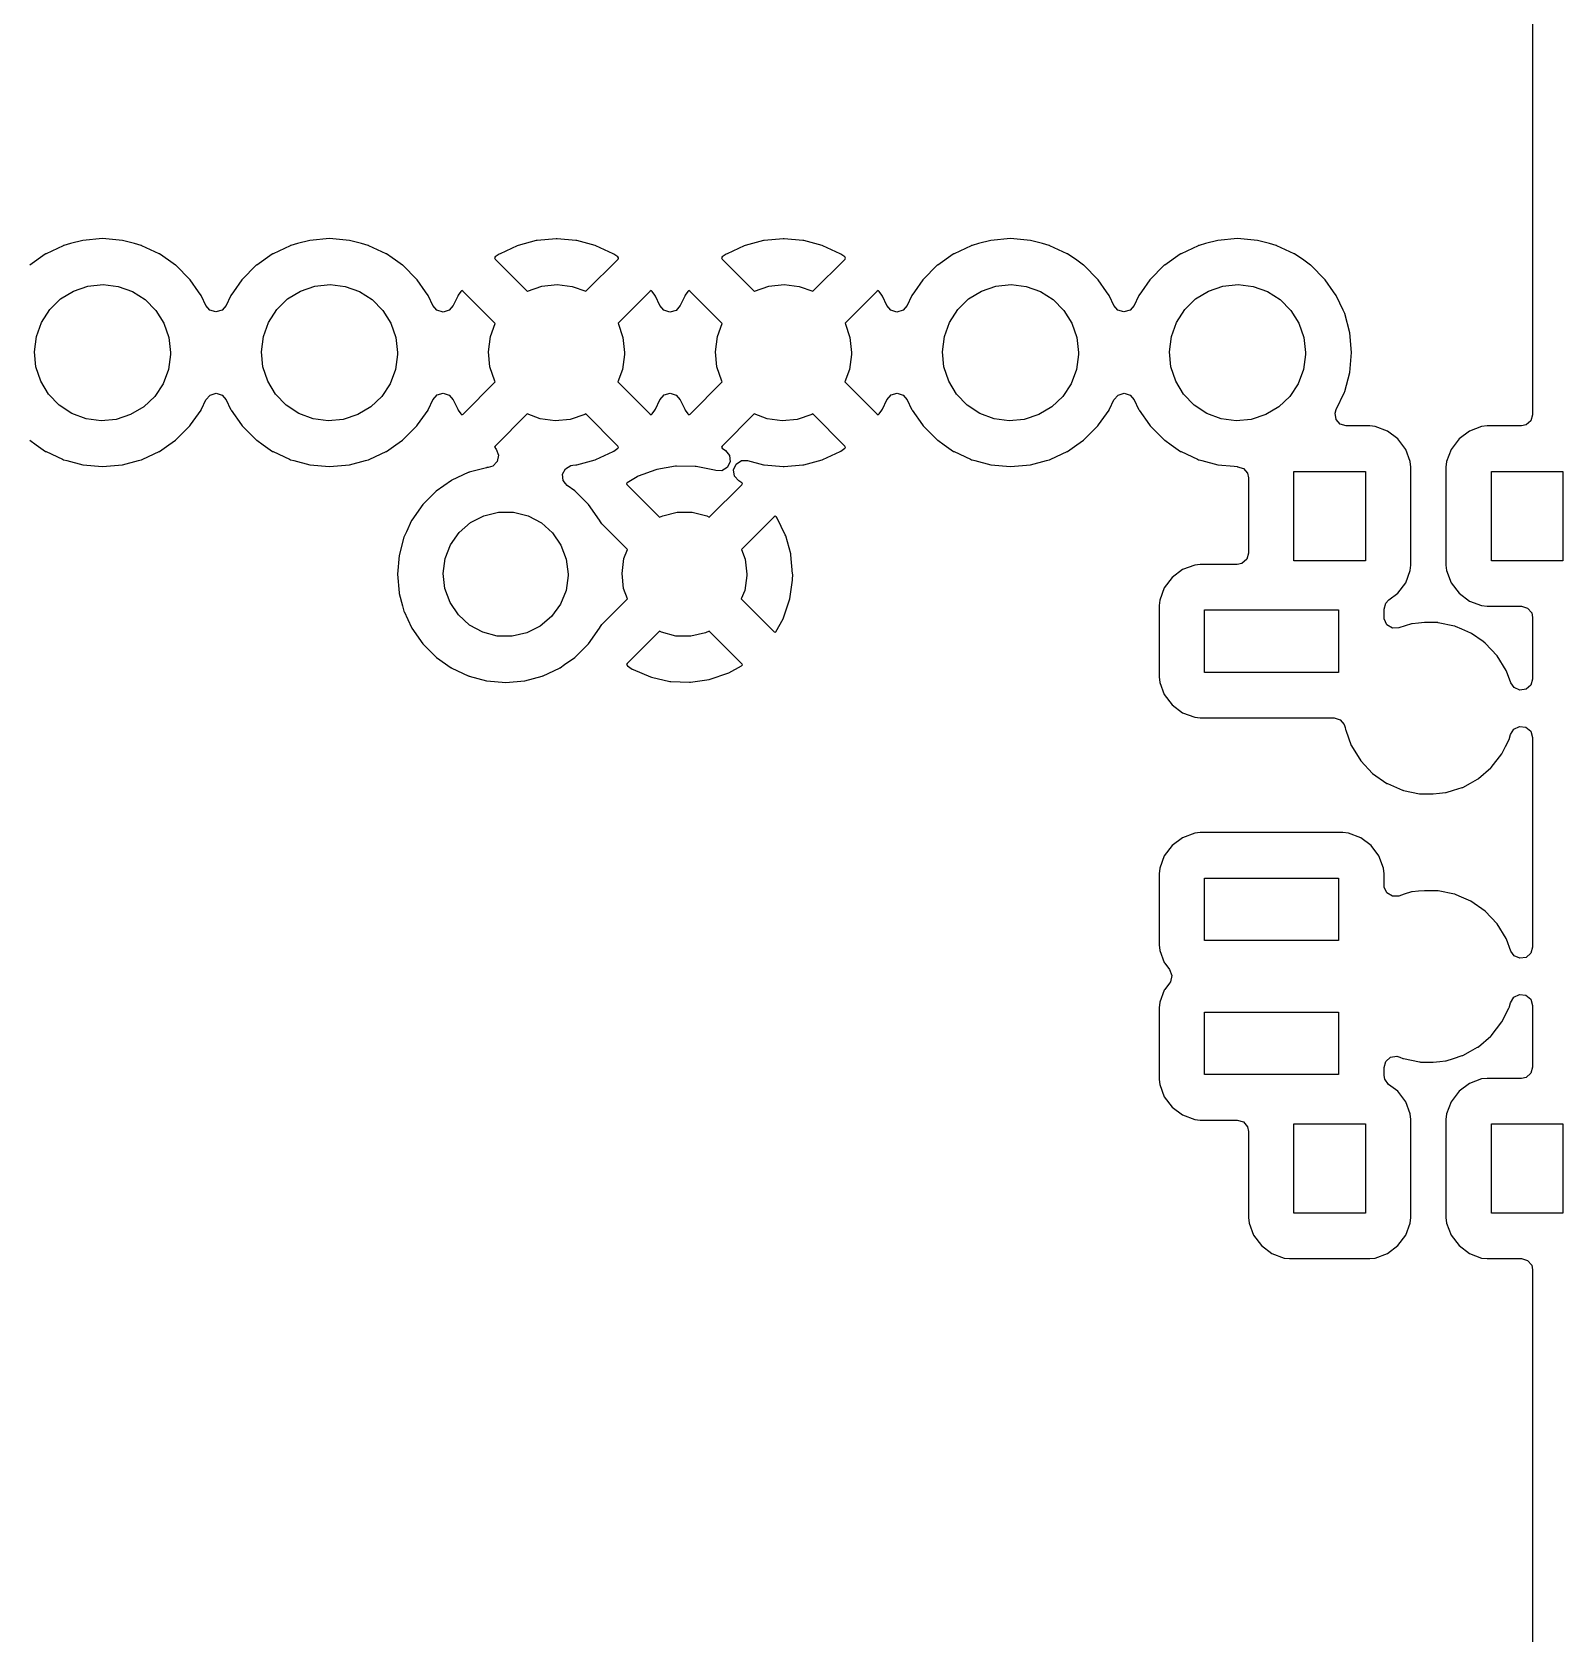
# Model space of a CAD drawing. Extents: x 84 to 209, y -139 to -58.
# Drawn here: x 182.98 to 200.1, y -98.11 to -80.18 of the extents above; entities that cross this region are included whole.
import ezdxf

# ---------------------------------------------------------------- set-up
doc = ezdxf.new("R2010")
doc.units = 0
doc.layers.add('BLACK', color=7, linetype='CONTINUOUS')

msp = doc.modelspace()

# ---------------------------------------------------------------- linework, layer by layer
at = {"layer": 'BLACK', "linetype": 'CONTINUOUS'}
for p, q in [((199.766, -65.7916), (199.766, -84.4655)), ((183.323, -82.5748), (183.132, -82.6641)), ((183.328, -82.5725), (183.323, -82.5748)), ((183.323, -82.5748), (183.323, -82.5748)), ((183.333, -82.5711), (183.328, -82.5725)), ((183.406, -82.5515), (183.333, -82.5711)), ((183.333, -82.5711), (183.333, -82.5711)), ((183.543, -82.515), (183.406, -82.5515)), ((183.764, -82.4956), (183.543, -82.515)), ((183.986, -82.515), (183.764, -82.4956)), ((184.122, -82.5515), (183.986, -82.515)), ((184.195, -82.5711), (184.122, -82.5515)), ((184.2, -82.5725), (184.195, -82.5711)), ((184.195, -82.5711), (184.195, -82.5711)), ((184.205, -82.5748), (184.2, -82.5725)), ((184.397, -82.6641), (184.205, -82.5748)), ((184.205, -82.5748), (184.205, -82.5748)), ((185.863, -82.5748), (185.672, -82.6641)), ((185.868, -82.5725), (185.863, -82.5748)), ((185.863, -82.5748), (185.863, -82.5748)), ((185.873, -82.5711), (185.868, -82.5725)), ((185.946, -82.5515), (185.873, -82.5711)), ((185.873, -82.5711), (185.873, -82.5711)), ((186.083, -82.515), (185.946, -82.5515)), ((186.304, -82.4956), (186.083, -82.515)), ((186.526, -82.515), (186.304, -82.4956)), ((186.662, -82.5515), (186.526, -82.515)), ((186.735, -82.5711), (186.662, -82.5515)), ((186.74, -82.5725), (186.735, -82.5711)), ((186.735, -82.5711), (186.735, -82.5711)), ((186.745, -82.5748), (186.74, -82.5725)), ((186.937, -82.6641), (186.745, -82.5748)), ((186.745, -82.5748), (186.745, -82.5748)), ((188.403, -82.5753), (188.212, -82.6646)), ((188.414, -82.5716), (188.403, -82.5753)), ((188.618, -82.5169), (188.414, -82.5716)), ((188.628, -82.515), (188.618, -82.5169)), ((188.839, -82.4966), (188.628, -82.515)), ((188.85, -82.4966), (188.839, -82.4966)), ((189.06, -82.515), (188.85, -82.4966)), ((189.071, -82.5169), (189.06, -82.515)), ((189.275, -82.5716), (189.071, -82.5169)), ((189.285, -82.5753), (189.275, -82.5716)), ((189.477, -82.6646), (189.285, -82.5753)), ((190.943, -82.5753), (190.752, -82.6646)), ((190.954, -82.5716), (190.943, -82.5753)), ((191.158, -82.5169), (190.954, -82.5716)), ((191.168, -82.515), (191.158, -82.5169)), ((191.379, -82.4966), (191.168, -82.515)), ((191.39, -82.4966), (191.379, -82.4966)), ((191.6, -82.515), (191.39, -82.4966)), ((191.611, -82.5169), (191.6, -82.515)), ((191.815, -82.5716), (191.611, -82.5169)), ((191.825, -82.5753), (191.815, -82.5716)), ((192.017, -82.6646), (191.825, -82.5753)), ((193.483, -82.5748), (193.292, -82.6641)), ((193.488, -82.5725), (193.483, -82.5748)), ((193.483, -82.5748), (193.483, -82.5748)), ((193.493, -82.5711), (193.488, -82.5725)), ((193.566, -82.5515), (193.493, -82.5711)), ((193.493, -82.5711), (193.493, -82.5711)), ((193.703, -82.515), (193.566, -82.5515)), ((193.924, -82.4956), (193.703, -82.515)), ((194.146, -82.515), (193.924, -82.4956)), ((194.282, -82.5515), (194.146, -82.515)), ((194.355, -82.5711), (194.282, -82.5515)), ((194.36, -82.5725), (194.355, -82.5711)), ((194.355, -82.5711), (194.355, -82.5711)), ((194.365, -82.5748), (194.36, -82.5725)), ((194.557, -82.6641), (194.365, -82.5748)), ((194.365, -82.5748), (194.365, -82.5748)), ((196.023, -82.5748), (195.832, -82.6641)), ((196.028, -82.5725), (196.023, -82.5748)), ((196.023, -82.5748), (196.023, -82.5748)), ((196.033, -82.5711), (196.028, -82.5725)), ((196.106, -82.5515), (196.033, -82.5711)), ((196.033, -82.5711), (196.033, -82.5711)), ((196.243, -82.515), (196.106, -82.5515)), ((196.464, -82.4956), (196.243, -82.515)), ((196.686, -82.515), (196.464, -82.4956)), ((196.822, -82.5515), (196.686, -82.515)), ((196.895, -82.5711), (196.822, -82.5515)), ((196.9, -82.5725), (196.895, -82.5711)), ((196.895, -82.5711), (196.895, -82.5711)), ((196.905, -82.5748), (196.9, -82.5725)), ((197.097, -82.6641), (196.905, -82.5748)), ((196.905, -82.5748), (196.905, -82.5748)), ((183.122, -82.6696), (182.949, -82.7908)), ((183.127, -82.6665), (183.122, -82.6696)), ((183.122, -82.6696), (183.122, -82.6696)), ((183.132, -82.6641), (183.127, -82.6665)), ((183.132, -82.6641), (183.132, -82.6641)), ((184.402, -82.6665), (184.397, -82.6641)), ((184.397, -82.6641), (184.397, -82.6641)), ((184.504, -82.7378), (184.402, -82.6665)), ((184.58, -82.7908), (184.504, -82.7378)), ((184.584, -82.794), (184.58, -82.7908)), ((184.58, -82.7908), (184.58, -82.7908)), ((184.741, -82.9512), (184.584, -82.794)), ((185.484, -82.794), (185.327, -82.9512)), ((185.489, -82.7908), (185.484, -82.794)), ((185.662, -82.6696), (185.489, -82.7908)), ((185.489, -82.7908), (185.489, -82.7908)), ((185.667, -82.6665), (185.662, -82.6696)), ((185.662, -82.6696), (185.662, -82.6696)), ((185.672, -82.6641), (185.667, -82.6665)), ((185.672, -82.6641), (185.672, -82.6641)), ((186.942, -82.6665), (186.937, -82.6641)), ((186.937, -82.6641), (186.937, -82.6641)), ((187.006, -82.7112), (186.942, -82.6665)), ((187.044, -82.7378), (187.006, -82.7112)), ((187.12, -82.7908), (187.044, -82.7378)), ((187.124, -82.794), (187.12, -82.7908)), ((187.12, -82.7908), (187.12, -82.7908)), ((187.281, -82.9512), (187.124, -82.794)), ((188.158, -82.7007), (188.15, -82.7112)), ((188.15, -82.7112), (188.157, -82.7247)), ((188.157, -82.7247), (188.516, -83.0837)), ((188.202, -82.6701), (188.158, -82.7007)), ((188.212, -82.6646), (188.202, -82.6701)), ((189.172, -83.0839), (189.532, -82.7239)), ((189.486, -82.67), (189.477, -82.6646)), ((189.529, -82.7002), (189.486, -82.67)), ((189.538, -82.7112), (189.529, -82.7002)), ((189.532, -82.7239), (189.538, -82.7122)), ((189.538, -82.7122), (189.538, -82.7112)), ((190.698, -82.7007), (190.69, -82.7112)), ((190.69, -82.7112), (190.697, -82.7247)), ((190.697, -82.7247), (191.056, -83.0837)), ((190.742, -82.6701), (190.698, -82.7007)), ((190.752, -82.6646), (190.742, -82.6701)), ((191.712, -83.0839), (192.072, -82.7239)), ((192.026, -82.67), (192.017, -82.6646)), ((192.069, -82.7002), (192.026, -82.67)), ((192.078, -82.7122), (192.069, -82.7002)), ((192.072, -82.7239), (192.078, -82.7122)), ((193.104, -82.794), (192.947, -82.9512)), ((193.109, -82.7908), (193.104, -82.794)), ((193.282, -82.6696), (193.109, -82.7908)), ((193.109, -82.7908), (193.109, -82.7908)), ((193.287, -82.6665), (193.282, -82.6696)), ((193.282, -82.6696), (193.282, -82.6696)), ((193.292, -82.6641), (193.287, -82.6665)), ((193.292, -82.6641), (193.292, -82.6641)), ((194.562, -82.6665), (194.557, -82.6641)), ((194.557, -82.6641), (194.557, -82.6641)), ((194.664, -82.7378), (194.562, -82.6665)), ((194.74, -82.7908), (194.664, -82.7378)), ((194.744, -82.794), (194.74, -82.7908)), ((194.74, -82.7908), (194.74, -82.7908)), ((194.901, -82.9512), (194.744, -82.794)), ((195.644, -82.794), (195.487, -82.9512)), ((195.649, -82.7908), (195.644, -82.794)), ((195.822, -82.6696), (195.649, -82.7908)), ((195.649, -82.7908), (195.649, -82.7908)), ((195.827, -82.6665), (195.822, -82.6696)), ((195.822, -82.6696), (195.822, -82.6696)), ((195.832, -82.6641), (195.827, -82.6665)), ((195.832, -82.6641), (195.832, -82.6641)), ((197.102, -82.6665), (197.097, -82.6641)), ((197.097, -82.6641), (197.097, -82.6641)), ((197.204, -82.7378), (197.102, -82.6665)), ((197.28, -82.7908), (197.204, -82.7378)), ((197.284, -82.794), (197.28, -82.7908)), ((197.28, -82.7908), (197.28, -82.7908)), ((197.441, -82.9512), (197.284, -82.794)), ((184.744, -82.9557), (184.741, -82.9512)), ((184.838, -83.0901), (184.744, -82.9557)), ((184.744, -82.9557), (184.744, -82.9557)), ((185.324, -82.9557), (185.23, -83.0901)), ((185.327, -82.9512), (185.324, -82.9557)), ((185.324, -82.9557), (185.324, -82.9557)), ((187.284, -82.9557), (187.281, -82.9512)), ((187.378, -83.0901), (187.284, -82.9557)), ((187.284, -82.9557), (187.284, -82.9557)), ((192.944, -82.9557), (192.85, -83.0901)), ((192.947, -82.9512), (192.944, -82.9557)), ((192.944, -82.9557), (192.944, -82.9557)), ((194.904, -82.9557), (194.901, -82.9512)), ((194.998, -83.0901), (194.904, -82.9557)), ((194.904, -82.9557), (194.904, -82.9557)), ((195.484, -82.9557), (195.39, -83.0901)), ((195.487, -82.9512), (195.484, -82.9557)), ((195.484, -82.9557), (195.484, -82.9557)), ((197.444, -82.9557), (197.441, -82.9512)), ((197.538, -83.0901), (197.444, -82.9557)), ((197.444, -82.9557), (197.444, -82.9557)), ((183.174, -83.2893), (183.295, -83.1705)), ((183.295, -83.1705), (183.44, -83.0815)), ((183.44, -83.0815), (183.601, -83.0267)), ((183.601, -83.0267), (183.77, -83.009)), ((183.77, -83.009), (183.938, -83.0291)), ((183.938, -83.0291), (184.098, -83.0861)), ((184.098, -83.0861), (184.242, -83.1771)), ((184.869, -83.1333), (184.838, -83.0901)), ((184.871, -83.1383), (184.869, -83.1333)), ((184.92, -83.2433), (184.871, -83.1383)), ((184.871, -83.1383), (184.871, -83.1383)), ((185.197, -83.1383), (185.148, -83.2433)), ((185.2, -83.1333), (185.197, -83.1383)), ((185.197, -83.1383), (185.197, -83.1383)), ((185.23, -83.0901), (185.2, -83.1333)), ((185.714, -83.2893), (185.835, -83.1705)), ((185.835, -83.1705), (185.98, -83.0815)), ((185.98, -83.0815), (186.141, -83.0267)), ((186.141, -83.0267), (186.31, -83.009)), ((186.31, -83.009), (186.478, -83.0291)), ((186.478, -83.0291), (186.638, -83.0861)), ((186.638, -83.0861), (186.782, -83.1771)), ((187.409, -83.1333), (187.378, -83.0901)), ((187.411, -83.1383), (187.409, -83.1333)), ((187.46, -83.2439), (187.411, -83.1383)), ((187.411, -83.1383), (187.411, -83.1383)), ((187.738, -83.1385), (187.689, -83.2439)), ((187.743, -83.129), (187.738, -83.1385)), ((187.773, -83.086), (187.743, -83.129)), ((187.785, -83.0767), (187.773, -83.086)), ((187.797, -83.0832), (187.785, -83.0767)), ((188.158, -83.4435), (187.797, -83.0832)), ((188.516, -83.0837), (188.52, -83.0815)), ((188.52, -83.0815), (188.681, -83.0267)), ((188.681, -83.0267), (188.85, -83.009)), ((188.85, -83.009), (189.018, -83.0291)), ((189.018, -83.0291), (189.172, -83.0839)), ((189.891, -83.0839), (189.532, -83.4426)), ((189.904, -83.0768), (189.891, -83.0839)), ((189.914, -83.0852), (189.904, -83.0768)), ((189.945, -83.129), (189.914, -83.0852)), ((189.951, -83.1385), (189.945, -83.129)), ((190, -83.2445), (189.951, -83.1385)), ((190.278, -83.1385), (190.228, -83.2445)), ((190.283, -83.129), (190.278, -83.1385)), ((190.313, -83.086), (190.283, -83.129)), ((190.325, -83.0767), (190.313, -83.086)), ((190.337, -83.0832), (190.325, -83.0767)), ((190.698, -83.4435), (190.337, -83.0832)), ((191.056, -83.0837), (191.06, -83.0815)), ((191.06, -83.0815), (191.221, -83.0267)), ((191.221, -83.0267), (191.39, -83.009)), ((191.39, -83.009), (191.558, -83.0291)), ((191.558, -83.0291), (191.712, -83.0839)), ((192.431, -83.0839), (192.072, -83.4426)), ((192.444, -83.0768), (192.431, -83.0839)), ((192.454, -83.0852), (192.444, -83.0768)), ((192.485, -83.129), (192.454, -83.0852)), ((192.491, -83.1385), (192.485, -83.129)), ((192.54, -83.2439), (192.491, -83.1385)), ((192.817, -83.1383), (192.768, -83.2439)), ((192.82, -83.1333), (192.817, -83.1383)), ((192.817, -83.1383), (192.817, -83.1383)), ((192.85, -83.0901), (192.82, -83.1333)), ((193.334, -83.2893), (193.455, -83.1705)), ((193.455, -83.1705), (193.6, -83.0815)), ((193.6, -83.0815), (193.761, -83.0267)), ((193.761, -83.0267), (193.93, -83.009)), ((193.93, -83.009), (194.098, -83.0291)), ((194.098, -83.0291), (194.258, -83.0861)), ((194.258, -83.0861), (194.402, -83.1771)), ((195.029, -83.1333), (194.998, -83.0901)), ((195.031, -83.1383), (195.029, -83.1333)), ((195.08, -83.2433), (195.031, -83.1383)), ((195.031, -83.1383), (195.031, -83.1383)), ((195.357, -83.1383), (195.308, -83.2433)), ((195.36, -83.1333), (195.357, -83.1383)), ((195.357, -83.1383), (195.357, -83.1383)), ((195.39, -83.0901), (195.36, -83.1333)), ((195.874, -83.2893), (195.995, -83.1705)), ((195.995, -83.1705), (196.14, -83.0815)), ((196.14, -83.0815), (196.301, -83.0267)), ((196.301, -83.0267), (196.47, -83.009)), ((196.47, -83.009), (196.638, -83.0291)), ((196.638, -83.0291), (196.798, -83.0861)), ((196.798, -83.0861), (196.942, -83.1771)), ((197.569, -83.1333), (197.538, -83.0901)), ((197.571, -83.1383), (197.569, -83.1333)), ((197.644, -83.2955), (197.571, -83.1383)), ((197.571, -83.1383), (197.571, -83.1383)), ((183.082, -83.4321), (183.174, -83.2893)), ((184.242, -83.1771), (184.361, -83.2976)), ((184.361, -83.2976), (184.451, -83.4417)), ((184.965, -83.2955), (184.92, -83.2433)), ((185.033, -83.3161), (184.965, -83.2955)), ((185.102, -83.2966), (185.033, -83.3161)), ((185.148, -83.2433), (185.102, -83.2966)), ((185.622, -83.4321), (185.714, -83.2893)), ((186.782, -83.1771), (186.901, -83.2976)), ((186.901, -83.2976), (186.991, -83.4417)), ((187.506, -83.2961), (187.46, -83.2439)), ((187.574, -83.3167), (187.506, -83.2961)), ((187.642, -83.2972), (187.574, -83.3167)), ((187.689, -83.2439), (187.642, -83.2972)), ((190.045, -83.2967), (190, -83.2445)), ((190.113, -83.3173), (190.045, -83.2967)), ((190.182, -83.2978), (190.113, -83.3173)), ((190.228, -83.2445), (190.182, -83.2978)), ((192.585, -83.2961), (192.54, -83.2439)), ((192.653, -83.3167), (192.585, -83.2961)), ((192.721, -83.2972), (192.653, -83.3167)), ((192.768, -83.2439), (192.721, -83.2972)), ((193.242, -83.4321), (193.334, -83.2893)), ((194.402, -83.1771), (194.521, -83.2976)), ((194.521, -83.2976), (194.611, -83.4417)), ((195.125, -83.2955), (195.08, -83.2433)), ((195.193, -83.3161), (195.125, -83.2955)), ((195.262, -83.2966), (195.193, -83.3161)), ((195.308, -83.2433), (195.262, -83.2966)), ((195.782, -83.4321), (195.874, -83.2893)), ((196.942, -83.1771), (197.061, -83.2976)), ((197.061, -83.2976), (197.151, -83.4417)), ((197.663, -83.3348), (197.644, -83.2955)), ((197.72, -83.5495), (197.663, -83.3348)), ((183.024, -83.5918), (183.082, -83.4321)), ((184.451, -83.4417), (184.507, -83.6021)), ((185.564, -83.5918), (185.622, -83.4321)), ((186.991, -83.4417), (187.047, -83.6021)), ((188.104, -83.5918), (188.158, -83.4435)), ((189.532, -83.4426), (189.587, -83.6021)), ((190.644, -83.5918), (190.698, -83.4435)), ((192.072, -83.4426), (192.127, -83.6021)), ((193.184, -83.5918), (193.242, -83.4321)), ((194.611, -83.4417), (194.667, -83.6021)), ((195.724, -83.5918), (195.782, -83.4321)), ((197.151, -83.4417), (197.207, -83.6021)), ((183.002, -83.7603), (183.024, -83.5918)), ((184.507, -83.6021), (184.526, -83.7709)), ((185.542, -83.7603), (185.564, -83.5918)), ((187.047, -83.6021), (187.066, -83.7709)), ((188.082, -83.7603), (188.104, -83.5918)), ((189.587, -83.6021), (189.606, -83.7709)), ((190.622, -83.7603), (190.644, -83.5918)), ((192.127, -83.6021), (192.146, -83.7709)), ((193.162, -83.7603), (193.184, -83.5918)), ((194.667, -83.6021), (194.686, -83.7709)), ((195.702, -83.7603), (195.724, -83.5918)), ((197.207, -83.6021), (197.226, -83.7709)), ((197.74, -83.7709), (197.72, -83.5495)), ((183.019, -83.9294), (183.002, -83.7603)), ((184.526, -83.7922), (184.502, -83.9604)), ((184.526, -83.7709), (184.526, -83.7922)), ((185.559, -83.9294), (185.542, -83.7603)), ((187.066, -83.7922), (187.042, -83.9604)), ((187.066, -83.7709), (187.066, -83.7922)), ((188.099, -83.9294), (188.082, -83.7603)), ((189.606, -83.7922), (189.582, -83.9604)), ((189.606, -83.7709), (189.606, -83.7922)), ((190.639, -83.9294), (190.622, -83.7603)), ((192.146, -83.7922), (192.122, -83.9604)), ((192.146, -83.7709), (192.146, -83.7922)), ((193.179, -83.9294), (193.162, -83.7603)), ((194.686, -83.7922), (194.662, -83.9604)), ((194.686, -83.7709), (194.686, -83.7922)), ((195.719, -83.9294), (195.702, -83.7603)), ((197.226, -83.7922), (197.202, -83.9604)), ((197.226, -83.7709), (197.226, -83.7922)), ((197.72, -83.9924), (197.74, -83.7709)), ((183.073, -84.0906), (183.019, -83.9294)), ((184.502, -83.9604), (184.442, -84.1193)), ((185.613, -84.0906), (185.559, -83.9294)), ((187.042, -83.9604), (186.982, -84.1193)), ((188.153, -84.0906), (188.099, -83.9294)), ((189.582, -83.9604), (189.53, -84.0977)), ((190.693, -84.0906), (190.639, -83.9294)), ((192.122, -83.9604), (192.07, -84.0977)), ((193.233, -84.0906), (193.179, -83.9294)), ((194.662, -83.9604), (194.602, -84.1193)), ((195.773, -84.0906), (195.719, -83.9294)), ((197.202, -83.9604), (197.142, -84.1193)), ((197.663, -84.2071), (197.72, -83.9924)), ((183.161, -84.2359), (183.073, -84.0906)), ((183.279, -84.3581), (183.161, -84.2359)), ((184.442, -84.1193), (184.348, -84.2608)), ((184.92, -84.2986), (184.967, -84.2453)), ((184.967, -84.2453), (185.035, -84.2258)), ((185.035, -84.2258), (185.103, -84.2464)), ((185.103, -84.2464), (185.148, -84.2986)), ((185.701, -84.2359), (185.613, -84.0906)), ((185.819, -84.3581), (185.701, -84.2359)), ((186.982, -84.1193), (186.888, -84.2608)), ((187.46, -84.298), (187.507, -84.2447)), ((187.507, -84.2447), (187.576, -84.2252)), ((187.576, -84.2252), (187.643, -84.2458)), ((187.643, -84.2458), (187.689, -84.298)), ((187.798, -84.458), (188.157, -84.0986)), ((188.157, -84.0986), (188.153, -84.0906)), ((189.53, -84.0977), (189.891, -84.4587)), ((190, -84.2974), (190.047, -84.2441)), ((190.047, -84.2441), (190.115, -84.2246)), ((190.115, -84.2246), (190.183, -84.2452)), ((190.183, -84.2452), (190.228, -84.2974)), ((190.338, -84.458), (190.697, -84.0986)), ((190.697, -84.0986), (190.693, -84.0906)), ((192.07, -84.0977), (192.431, -84.4587)), ((192.54, -84.298), (192.587, -84.2447)), ((192.587, -84.2447), (192.655, -84.2252)), ((192.655, -84.2252), (192.723, -84.2458)), ((192.723, -84.2458), (192.768, -84.298)), ((193.321, -84.2359), (193.233, -84.0906)), ((193.439, -84.3581), (193.321, -84.2359)), ((194.602, -84.1193), (194.508, -84.2608)), ((195.08, -84.2986), (195.127, -84.2453)), ((195.127, -84.2453), (195.195, -84.2258)), ((195.195, -84.2258), (195.263, -84.2464)), ((195.263, -84.2464), (195.308, -84.2986)), ((195.861, -84.2359), (195.773, -84.0906)), ((195.979, -84.3581), (195.861, -84.2359)), ((197.142, -84.1193), (197.048, -84.2608)), ((197.569, -84.4086), (197.66, -84.2121)), ((197.66, -84.2121), (197.663, -84.2071)), ((197.66, -84.2121), (197.66, -84.2121)), ((183.421, -84.4511), (183.279, -84.3581)), ((184.225, -84.3779), (184.079, -84.4649)), ((184.348, -84.2608), (184.225, -84.3779)), ((184.749, -84.5801), (184.866, -84.4131)), ((184.866, -84.4131), (184.869, -84.4086)), ((184.866, -84.4131), (184.866, -84.4131)), ((184.869, -84.4086), (184.871, -84.4036)), ((184.871, -84.4036), (184.92, -84.2986)), ((184.871, -84.4036), (184.871, -84.4036)), ((185.148, -84.2986), (185.197, -84.4036)), ((185.197, -84.4036), (185.197, -84.4036)), ((185.197, -84.4036), (185.2, -84.4086)), ((185.2, -84.4086), (185.203, -84.4131)), ((185.203, -84.4131), (185.203, -84.4131)), ((185.203, -84.4131), (185.32, -84.5801)), ((185.961, -84.4511), (185.819, -84.3581)), ((186.765, -84.3779), (186.619, -84.4649)), ((186.888, -84.2608), (186.765, -84.3779)), ((187.289, -84.5801), (187.406, -84.4131)), ((187.406, -84.4131), (187.409, -84.4086)), ((187.406, -84.4131), (187.406, -84.4131)), ((187.409, -84.4086), (187.411, -84.4036)), ((187.411, -84.4036), (187.46, -84.298)), ((187.411, -84.4036), (187.411, -84.4036)), ((187.689, -84.298), (187.738, -84.4034)), ((187.738, -84.4034), (187.743, -84.4129)), ((187.743, -84.4129), (187.774, -84.4567)), ((189.915, -84.4559), (189.945, -84.4129)), ((189.945, -84.4129), (189.951, -84.4034)), ((189.951, -84.4034), (190, -84.2974)), ((190.228, -84.2974), (190.278, -84.4034)), ((190.278, -84.4034), (190.283, -84.4129)), ((190.283, -84.4129), (190.314, -84.4567)), ((192.455, -84.4559), (192.485, -84.4129)), ((192.485, -84.4129), (192.491, -84.4034)), ((192.491, -84.4034), (192.54, -84.298)), ((192.768, -84.298), (192.817, -84.4036)), ((192.817, -84.4036), (192.817, -84.4036)), ((192.817, -84.4036), (192.82, -84.4086)), ((192.82, -84.4086), (192.823, -84.4131)), ((192.823, -84.4131), (192.823, -84.4131)), ((192.823, -84.4131), (192.94, -84.5801)), ((193.581, -84.4511), (193.439, -84.3581)), ((194.385, -84.3779), (194.239, -84.4649)), ((194.508, -84.2608), (194.385, -84.3779)), ((194.909, -84.5801), (195.026, -84.4131)), ((195.026, -84.4131), (195.029, -84.4086)), ((195.026, -84.4131), (195.026, -84.4131)), ((195.029, -84.4086), (195.031, -84.4036)), ((195.031, -84.4036), (195.08, -84.2986)), ((195.031, -84.4036), (195.031, -84.4036)), ((195.308, -84.2986), (195.357, -84.4036)), ((195.357, -84.4036), (195.357, -84.4036)), ((195.357, -84.4036), (195.36, -84.4086)), ((195.36, -84.4086), (195.363, -84.4131)), ((195.363, -84.4131), (195.363, -84.4131)), ((195.363, -84.4131), (195.48, -84.5801)), ((196.121, -84.4511), (195.979, -84.3581)), ((196.925, -84.3779), (196.779, -84.4649)), ((197.048, -84.2608), (196.925, -84.3779)), ((197.556, -84.4476), (197.569, -84.409)), ((197.569, -84.409), (197.569, -84.4086)), ((183.58, -84.5103), (183.421, -84.4511)), ((183.748, -84.5328), (183.58, -84.5103)), ((183.917, -84.5174), (183.748, -84.5328)), ((184.079, -84.4649), (183.917, -84.5174)), ((184.584, -84.7479), (184.741, -84.5907)), ((184.741, -84.5907), (184.749, -84.5801)), ((185.32, -84.5801), (185.327, -84.5907)), ((185.327, -84.5907), (185.484, -84.7479)), ((186.12, -84.5103), (185.961, -84.4511)), ((186.288, -84.5328), (186.12, -84.5103)), ((186.457, -84.5174), (186.288, -84.5328)), ((186.619, -84.4649), (186.457, -84.5174)), ((187.124, -84.7479), (187.281, -84.5907)), ((187.281, -84.5907), (187.289, -84.5801)), ((187.774, -84.4567), (187.785, -84.4651)), ((187.785, -84.4651), (187.798, -84.458)), ((188.517, -84.4572), (188.156, -84.818)), ((188.66, -84.5103), (188.517, -84.4572)), ((188.828, -84.5328), (188.66, -84.5103)), ((188.997, -84.5174), (188.828, -84.5328)), ((189.159, -84.4649), (188.997, -84.5174)), ((189.172, -84.4574), (189.159, -84.4649)), ((189.531, -84.8172), (189.172, -84.4574)), ((189.891, -84.4587), (189.903, -84.4652)), ((189.903, -84.4652), (189.915, -84.4559)), ((190.314, -84.4567), (190.325, -84.4651)), ((190.325, -84.4651), (190.338, -84.458)), ((191.057, -84.4572), (190.696, -84.818)), ((191.2, -84.5103), (191.057, -84.4572)), ((191.368, -84.5328), (191.2, -84.5103)), ((191.537, -84.5174), (191.368, -84.5328)), ((191.699, -84.4649), (191.537, -84.5174)), ((191.712, -84.4574), (191.699, -84.4649)), ((192.071, -84.8172), (191.712, -84.4574)), ((192.431, -84.4587), (192.443, -84.4652)), ((192.443, -84.4652), (192.455, -84.4559)), ((192.94, -84.5801), (192.947, -84.5907)), ((192.947, -84.5907), (193.104, -84.7479)), ((193.74, -84.5103), (193.581, -84.4511)), ((193.908, -84.5328), (193.74, -84.5103)), ((194.077, -84.5174), (193.908, -84.5328)), ((194.239, -84.4649), (194.077, -84.5174)), ((194.744, -84.7479), (194.901, -84.5907)), ((194.901, -84.5907), (194.909, -84.5801)), ((195.48, -84.5801), (195.487, -84.5907)), ((195.487, -84.5907), (195.644, -84.7479)), ((196.28, -84.5103), (196.121, -84.4511)), ((196.448, -84.5328), (196.28, -84.5103)), ((196.617, -84.5174), (196.448, -84.5328)), ((196.779, -84.4649), (196.617, -84.5174)), ((197.566, -84.5178), (197.556, -84.4476)), ((197.613, -84.5715), (197.566, -84.5178)), ((197.681, -84.5915), (197.613, -84.5715)), ((197.943, -84.5915), (197.681, -84.5915)), ((198.005, -84.5983), (197.943, -84.5915)), ((198.142, -84.6494), (198.005, -84.5983)), ((199.195, -84.5983), (199.058, -84.6494)), ((199.257, -84.5915), (199.195, -84.5983)), ((199.64, -84.5915), (199.257, -84.5915)), ((199.693, -84.5801), (199.64, -84.5915)), ((199.746, -84.5336), (199.693, -84.5801)), ((199.766, -84.4655), (199.746, -84.5336)), ((182.949, -84.7511), (183.021, -84.8015)), ((184.507, -84.8015), (184.58, -84.7511)), ((184.58, -84.7511), (184.584, -84.7479)), ((184.58, -84.7511), (184.58, -84.7511)), ((185.484, -84.7479), (185.489, -84.7511)), ((185.489, -84.7511), (185.489, -84.7511)), ((185.489, -84.7511), (185.561, -84.8015)), ((187.047, -84.8015), (187.12, -84.7511)), ((187.12, -84.7511), (187.124, -84.7479)), ((187.12, -84.7511), (187.12, -84.7511)), ((193.104, -84.7479), (193.109, -84.7511)), ((193.109, -84.7511), (193.109, -84.7511)), ((193.109, -84.7511), (193.181, -84.8015)), ((194.667, -84.8015), (194.74, -84.7511)), ((194.74, -84.7511), (194.744, -84.7479)), ((194.74, -84.7511), (194.74, -84.7511)), ((195.644, -84.7479), (195.649, -84.7511)), ((195.649, -84.7511), (195.649, -84.7511)), ((195.649, -84.7511), (195.721, -84.8015)), ((198.258, -84.7367), (198.142, -84.6494)), ((198.346, -84.8533), (198.258, -84.7367)), ((198.942, -84.7367), (198.854, -84.8533)), ((199.058, -84.6494), (198.942, -84.7367)), ((183.021, -84.8015), (183.127, -84.8754)), ((183.127, -84.8754), (183.132, -84.8778)), ((183.132, -84.8778), (183.132, -84.8778)), ((183.132, -84.8778), (183.315, -84.9631)), ((183.315, -84.9631), (183.328, -84.9694)), ((184.2, -84.9694), (184.214, -84.9631)), ((184.214, -84.9631), (184.397, -84.8778)), ((184.397, -84.8778), (184.402, -84.8754)), ((184.397, -84.8778), (184.397, -84.8778)), ((184.402, -84.8754), (184.507, -84.8015)), ((185.561, -84.8015), (185.667, -84.8754)), ((185.667, -84.8754), (185.672, -84.8778)), ((185.672, -84.8778), (185.672, -84.8778)), ((185.672, -84.8778), (185.855, -84.9631)), ((185.855, -84.9631), (185.868, -84.9694)), ((186.74, -84.9694), (186.754, -84.9631)), ((186.754, -84.9631), (186.937, -84.8778)), ((186.937, -84.8778), (186.942, -84.8754)), ((186.937, -84.8778), (186.937, -84.8778)), ((186.942, -84.8754), (187.047, -84.8015)), ((188.156, -84.818), (188.15, -84.8297)), ((188.15, -84.8297), (188.168, -84.8529)), ((188.168, -84.8529), (188.194, -84.919)), ((188.194, -84.919), (188.18, -84.9886)), ((189.285, -84.9666), (189.477, -84.8773)), ((189.477, -84.8773), (189.486, -84.8718)), ((189.486, -84.8718), (189.53, -84.8412)), ((189.53, -84.8412), (189.538, -84.8307)), ((189.538, -84.8307), (189.531, -84.8172)), ((190.696, -84.818), (190.69, -84.8297)), ((190.69, -84.8297), (190.699, -84.8417)), ((190.699, -84.8417), (190.736, -84.8673)), ((190.736, -84.8673), (190.78, -84.9228)), ((190.78, -84.9228), (190.787, -84.9934)), ((191.825, -84.9666), (192.017, -84.8773)), ((192.017, -84.8773), (192.026, -84.8718)), ((192.026, -84.8718), (192.07, -84.8412)), ((192.07, -84.8412), (192.078, -84.8307)), ((192.078, -84.8307), (192.071, -84.8172)), ((193.181, -84.8015), (193.287, -84.8754)), ((193.287, -84.8754), (193.292, -84.8778)), ((193.292, -84.8778), (193.292, -84.8778)), ((193.292, -84.8778), (193.475, -84.9631)), ((193.475, -84.9631), (193.488, -84.9694)), ((194.36, -84.9694), (194.374, -84.9631)), ((194.374, -84.9631), (194.557, -84.8778)), ((194.557, -84.8778), (194.562, -84.8754)), ((194.557, -84.8778), (194.557, -84.8778)), ((194.562, -84.8754), (194.667, -84.8015)), ((195.721, -84.8015), (195.827, -84.8754)), ((195.827, -84.8754), (195.832, -84.8778)), ((195.832, -84.8778), (195.832, -84.8778)), ((195.832, -84.8778), (196.015, -84.9631)), ((196.015, -84.9631), (196.028, -84.9694)), ((198.397, -84.9897), (198.346, -84.8533)), ((198.854, -84.8533), (198.803, -84.9897)), ((183.328, -84.9694), (183.333, -84.9708)), ((183.333, -84.9708), (183.333, -84.9708)), ((183.333, -84.9708), (183.364, -84.979)), ((183.364, -84.979), (183.543, -85.0269)), ((183.543, -85.0269), (183.764, -85.0463)), ((183.764, -85.0463), (183.986, -85.0269)), ((183.986, -85.0269), (184.165, -84.979)), ((184.165, -84.979), (184.195, -84.9708)), ((184.195, -84.9708), (184.2, -84.9694)), ((184.195, -84.9708), (184.195, -84.9708)), ((185.868, -84.9694), (185.873, -84.9708)), ((185.873, -84.9708), (185.873, -84.9708)), ((185.873, -84.9708), (185.904, -84.979)), ((185.904, -84.979), (186.083, -85.0269)), ((186.083, -85.0269), (186.304, -85.0463)), ((186.304, -85.0463), (186.526, -85.0269)), ((186.526, -85.0269), (186.705, -84.979)), ((186.705, -84.979), (186.735, -84.9708)), ((186.735, -84.9708), (186.74, -84.9694)), ((186.735, -84.9708), (186.735, -84.9708)), ((187.856, -85.1138), (187.674, -85.1984)), ((187.861, -85.1115), (187.856, -85.1138)), ((187.856, -85.1138), (187.856, -85.1138)), ((187.866, -85.11), (187.861, -85.1115)), ((188.059, -85.0582), (187.866, -85.11)), ((187.866, -85.11), (187.866, -85.11)), ((188.065, -85.0568), (188.059, -85.0582)), ((188.059, -85.0582), (188.059, -85.0582)), ((188.07, -85.0563), (188.065, -85.0568)), ((188.079, -85.0555), (188.07, -85.0563)), ((188.07, -85.0563), (188.07, -85.0563)), ((188.13, -85.0396), (188.079, -85.0555)), ((188.18, -84.9886), (188.13, -85.0396)), ((188.912, -85.1326), (188.944, -85.0693)), ((188.919, -85.2033), (188.912, -85.1326)), ((188.944, -85.0693), (189.005, -85.0333)), ((189.005, -85.0333), (189.025, -85.03)), ((189.025, -85.03), (189.06, -85.0269)), ((189.06, -85.0269), (189.071, -85.025)), ((189.071, -85.025), (189.275, -84.9703)), ((189.275, -84.9703), (189.285, -84.9666)), ((189.956, -85.0816), (189.759, -85.1544)), ((189.967, -85.0786), (189.956, -85.0816)), ((190.174, -85.043), (189.967, -85.0786)), ((190.186, -85.0421), (190.174, -85.043)), ((190.396, -85.0449), (190.186, -85.0421)), ((190.407, -85.0461), (190.396, -85.0449)), ((190.613, -85.0871), (190.407, -85.0461)), ((190.628, -85.0913), (190.613, -85.0871)), ((190.694, -85.0927), (190.628, -85.0913)), ((190.755, -85.0568), (190.694, -85.0927)), ((190.787, -84.9934), (190.755, -85.0568)), ((190.824, -85.0827), (190.853, -85.0178)), ((190.835, -85.1528), (190.824, -85.0827)), ((190.853, -85.0178), (190.912, -84.979)), ((190.912, -84.979), (190.982, -84.9778)), ((190.982, -84.9778), (191.158, -85.025)), ((191.158, -85.025), (191.168, -85.0269)), ((191.168, -85.0269), (191.379, -85.0453)), ((191.379, -85.0453), (191.39, -85.0453)), ((191.39, -85.0453), (191.6, -85.0269)), ((191.6, -85.0269), (191.611, -85.025)), ((191.611, -85.025), (191.815, -84.9703)), ((191.815, -84.9703), (191.825, -84.9666)), ((193.488, -84.9694), (193.493, -84.9708)), ((193.493, -84.9708), (193.493, -84.9708)), ((193.493, -84.9708), (193.524, -84.979)), ((193.524, -84.979), (193.703, -85.0269)), ((193.703, -85.0269), (193.924, -85.0463)), ((193.924, -85.0463), (194.146, -85.0269)), ((194.146, -85.0269), (194.325, -84.979)), ((194.325, -84.979), (194.355, -84.9708)), ((194.355, -84.9708), (194.36, -84.9694)), ((194.355, -84.9708), (194.355, -84.9708)), ((196.028, -84.9694), (196.033, -84.9708)), ((196.033, -84.9708), (196.033, -84.9708)), ((196.033, -84.9708), (196.064, -84.979)), ((196.064, -84.979), (196.243, -85.0269)), ((196.243, -85.0269), (196.427, -85.043)), ((196.427, -85.043), (196.459, -85.0458)), ((196.459, -85.0458), (196.464, -85.0463)), ((196.464, -85.0463), (196.464, -85.0469)), ((196.464, -85.0469), (196.529, -85.0658)), ((196.529, -85.0658), (196.575, -85.1195)), ((196.575, -85.1195), (196.586, -85.1718)), ((197.095, -86.1), (197.095, -85.1)), ((197.095, -85.1), (197.895, -85.1)), ((197.895, -85.1), (197.895, -86.1)), ((198.403, -85.0519), (198.397, -84.9897)), ((198.403, -86.1481), (198.403, -85.0519)), ((198.803, -84.9897), (198.796, -85.0519)), ((198.796, -85.0519), (198.796, -86.1481)), ((199.305, -86.1), (199.305, -85.1)), ((199.305, -85.1), (200.105, -85.1)), ((200.105, -85.1), (200.105, -86.1)), ((187.496, -85.3219), (187.347, -85.4712)), ((187.669, -85.2007), (187.496, -85.3219)), ((187.674, -85.1984), (187.669, -85.2007)), ((187.674, -85.1984), (187.674, -85.1984)), ((188.946, -85.2368), (188.919, -85.2033)), ((188.964, -85.2587), (188.946, -85.2368)), ((189.049, -85.3187), (188.964, -85.2587)), ((189.054, -85.3219), (189.049, -85.3187)), ((189.049, -85.3187), (189.049, -85.3187)), ((189.203, -85.4712), (189.054, -85.3219)), ((189.636, -85.2265), (189.626, -85.2368)), ((189.626, -85.2368), (189.629, -85.2452)), ((189.629, -85.2452), (189.997, -85.613)), ((189.748, -85.1593), (189.636, -85.2265)), ((189.759, -85.1544), (189.748, -85.1593)), ((190.553, -85.6126), (190.917, -85.2491)), ((190.882, -85.2061), (190.835, -85.1528)), ((190.917, -85.2287), (190.882, -85.2061)), ((190.923, -85.2367), (190.917, -85.2287)), ((190.917, -85.2491), (190.923, -85.2367)), ((196.586, -85.1718), (196.586, -86.0155)), ((187.347, -85.4712), (187.226, -85.6442)), ((189.324, -85.6442), (189.203, -85.4712)), ((187.223, -85.6492), (187.164, -85.7771)), ((187.226, -85.6442), (187.223, -85.6492)), ((187.223, -85.6492), (187.223, -85.6492)), ((187.756, -85.7826), (187.882, -85.6723)), ((187.882, -85.6723), (188.032, -85.5953)), ((188.032, -85.5953), (188.195, -85.5561)), ((188.195, -85.5561), (188.363, -85.557)), ((188.363, -85.557), (188.525, -85.5979)), ((188.525, -85.5979), (188.674, -85.6764)), ((188.674, -85.6764), (188.799, -85.7881)), ((189.327, -85.6492), (189.324, -85.6442)), ((189.327, -85.6509), (189.327, -85.6492)), ((189.327, -85.6492), (189.327, -85.6492)), ((189.328, -85.6524), (189.327, -85.6509)), ((189.329, -85.6539), (189.328, -85.6524)), ((189.352, -85.6867), (189.329, -85.6539)), ((189.329, -85.6539), (189.329, -85.6539)), ((189.997, -85.613), (190.032, -85.5953)), ((190.032, -85.5953), (190.195, -85.5561)), ((190.195, -85.5561), (190.363, -85.557)), ((190.363, -85.557), (190.525, -85.5979)), ((190.525, -85.5979), (190.553, -85.6126)), ((191.278, -85.6064), (190.912, -85.9727)), ((191.29, -85.5996), (191.278, -85.6064)), ((191.302, -85.6081), (191.29, -85.5996)), ((191.305, -85.6123), (191.302, -85.6081)), ((191.311, -85.6221), (191.305, -85.6123)), ((191.404, -85.8106), (191.311, -85.6221)), ((187.136, -85.8356), (187.082, -86.0396)), ((187.164, -85.7771), (187.136, -85.8356)), ((187.659, -85.9199), (187.756, -85.7826)), ((188.799, -85.7881), (188.894, -85.9264)), ((189.639, -85.9729), (189.352, -85.6867)), ((191.408, -85.8213), (191.404, -85.8106)), ((191.465, -86.0236), (191.408, -85.8213)), ((187.082, -86.0396), (187.063, -86.25)), ((187.598, -86.0763), (187.659, -85.9199)), ((188.894, -85.9264), (188.953, -86.0834)), ((189.598, -86.0763), (189.639, -85.9729)), ((190.912, -85.9727), (190.953, -86.0834)), ((191.467, -86.0349), (191.465, -86.0236)), ((191.486, -86.2463), (191.467, -86.0349)), ((196.586, -86.0155), (196.566, -86.0836)), ((187.577, -86.2427), (187.598, -86.0763)), ((188.953, -86.0834), (188.973, -86.25)), ((189.577, -86.2427), (189.598, -86.0763)), ((190.953, -86.0834), (190.973, -86.25)), ((195.848, -86.1994), (195.732, -86.2867)), ((195.985, -86.1483), (195.848, -86.1994)), ((196.047, -86.1415), (195.985, -86.1483)), ((196.46, -86.1415), (196.047, -86.1415)), ((196.513, -86.1301), (196.46, -86.1415)), ((196.566, -86.0836), (196.513, -86.1301)), ((197.895, -86.1), (197.095, -86.1)), ((198.346, -86.3467), (198.397, -86.2103)), ((198.397, -86.2103), (198.403, -86.1481)), ((198.796, -86.1481), (198.803, -86.2103)), ((198.803, -86.2103), (198.854, -86.3467)), ((200.105, -86.1), (199.305, -86.1)), ((187.063, -86.25), (187.082, -86.4604)), ((187.595, -86.4095), (187.577, -86.2427)), ((188.973, -86.2646), (188.95, -86.4308)), ((188.973, -86.25), (188.973, -86.2646)), ((189.595, -86.4095), (189.577, -86.2427)), ((190.973, -86.2646), (190.95, -86.4308)), ((190.973, -86.25), (190.973, -86.2646)), ((191.454, -86.5271), (191.484, -86.3171)), ((191.484, -86.3171), (191.485, -86.3097)), ((191.485, -86.3097), (191.487, -86.2537)), ((191.487, -86.2537), (191.486, -86.2463)), ((195.732, -86.2867), (195.644, -86.4033)), ((198.258, -86.4633), (198.346, -86.3467)), ((198.854, -86.3467), (198.942, -86.4633)), ((187.082, -86.4604), (187.083, -86.4657)), ((187.083, -86.4657), (187.083, -86.4657)), ((187.083, -86.4657), (187.12, -86.6026)), ((187.653, -86.5671), (187.595, -86.4095)), ((187.746, -86.7064), (187.653, -86.5671)), ((188.95, -86.4308), (188.887, -86.5865)), ((189.352, -86.8133), (189.638, -86.5276)), ((189.638, -86.5276), (189.595, -86.4095)), ((190.95, -86.4308), (190.911, -86.5269)), ((190.911, -86.5269), (191.278, -86.8934)), ((191.384, -86.7374), (191.451, -86.5383)), ((191.451, -86.5383), (191.454, -86.5271)), ((195.593, -86.5397), (195.586, -86.6019)), ((195.644, -86.4033), (195.593, -86.5397)), ((198.103, -86.6423), (198.124, -86.5742)), ((198.124, -86.5742), (198.154, -86.5415)), ((198.154, -86.5415), (198.158, -86.5383)), ((198.158, -86.5383), (198.258, -86.4633)), ((198.942, -86.4633), (199.058, -86.5506)), ((199.058, -86.5506), (199.195, -86.6017)), ((187.12, -86.6026), (187.136, -86.6644)), ((187.136, -86.6644), (187.139, -86.6694)), ((187.139, -86.6694), (187.139, -86.6694)), ((187.139, -86.6694), (187.222, -86.8476)), ((187.87, -86.8194), (187.746, -86.7064)), ((188.789, -86.7228), (188.662, -86.8318)), ((188.887, -86.5865), (188.789, -86.7228)), ((191.297, -86.8952), (191.379, -86.7479)), ((191.379, -86.7479), (191.384, -86.7374)), ((195.586, -86.6019), (195.586, -87.3981)), ((196.095, -87.35), (196.095, -86.65)), ((196.095, -86.65), (197.595, -86.65)), ((197.595, -86.65), (197.595, -87.35)), ((198.103, -86.7312), (198.103, -86.6423)), ((198.105, -86.7513), (198.103, -86.7312)), ((198.136, -86.8154), (198.105, -86.7513)), ((199.195, -86.6017), (199.257, -86.6085)), ((199.257, -86.6085), (199.64, -86.6085)), ((199.64, -86.6085), (199.709, -86.6285)), ((199.709, -86.6285), (199.755, -86.6822)), ((199.755, -86.6822), (199.766, -86.7345)), ((199.766, -86.7345), (199.766, -87.4236)), ((187.222, -86.8476), (187.226, -86.8558)), ((187.226, -86.8558), (187.347, -87.0288)), ((188.018, -86.8995), (187.87, -86.8194)), ((188.18, -86.942), (188.018, -86.8995)), ((188.512, -86.9072), (188.348, -86.9447)), ((188.662, -86.8318), (188.512, -86.9072)), ((189.203, -87.0288), (189.324, -86.8558)), ((189.324, -86.8558), (189.327, -86.8491)), ((189.327, -86.8491), (189.328, -86.8476)), ((189.328, -86.8476), (189.329, -86.8461)), ((189.329, -86.8461), (189.352, -86.8133)), ((189.329, -86.8461), (189.329, -86.8461)), ((189.996, -86.8878), (189.633, -87.251)), ((190.018, -86.8995), (189.996, -86.8878)), ((190.18, -86.942), (190.018, -86.8995)), ((190.512, -86.9072), (190.348, -86.9447)), ((190.552, -86.8867), (190.512, -86.9072)), ((190.922, -87.2565), (190.552, -86.8867)), ((191.278, -86.8934), (191.29, -86.9002)), ((191.29, -86.9002), (191.297, -86.8952)), ((198.196, -86.8527), (198.136, -86.8154)), ((198.267, -86.8514), (198.196, -86.8527)), ((198.269, -86.8508), (198.267, -86.8514)), ((198.411, -86.8062), (198.269, -86.8508)), ((198.418, -86.8056), (198.411, -86.8062)), ((198.487, -86.7985), (198.418, -86.8056)), ((198.418, -86.8056), (198.418, -86.8056)), ((198.556, -86.7915), (198.487, -86.7985)), ((198.699, -86.7915), (198.556, -86.7915)), ((198.706, -86.7918), (198.699, -86.7915)), ((198.71, -86.7928), (198.706, -86.7918)), ((198.89, -86.8304), (198.71, -86.7928)), ((198.71, -86.7928), (198.71, -86.7928)), ((198.896, -86.8317), (198.89, -86.8304)), ((198.89, -86.8304), (198.89, -86.8304)), ((198.902, -86.8342), (198.896, -86.8317)), ((198.972, -86.8645), (198.902, -86.8342)), ((198.902, -86.8342), (198.902, -86.8342)), ((199.075, -86.909), (198.972, -86.8645)), ((199.08, -86.9127), (199.075, -86.909)), ((199.211, -87.004), (199.08, -86.9127)), ((187.347, -87.0288), (187.496, -87.1782)), ((188.348, -86.9447), (188.18, -86.942)), ((189.054, -87.1782), (189.203, -87.0288)), ((190.348, -86.9447), (190.18, -86.942)), ((199.235, -87.0207), (199.211, -87.004)), ((199.368, -87.1622), (199.235, -87.0207)), ((187.496, -87.1782), (187.501, -87.1813)), ((187.501, -87.1813), (187.501, -87.1813)), ((187.501, -87.1813), (187.665, -87.2961)), ((188.885, -87.2961), (188.934, -87.2623)), ((188.934, -87.2623), (189.049, -87.1813)), ((189.049, -87.1813), (189.054, -87.1782)), ((189.049, -87.1813), (189.049, -87.1813)), ((189.633, -87.251), (189.627, -87.2623)), ((189.627, -87.2623), (189.637, -87.2748)), ((189.637, -87.2748), (189.692, -87.3116)), ((190.773, -87.3541), (190.915, -87.2743)), ((190.915, -87.2743), (190.925, -87.2642)), ((190.925, -87.2642), (190.922, -87.2565)), ((199.471, -87.3277), (199.368, -87.1622)), ((187.665, -87.2961), (187.669, -87.2993)), ((187.669, -87.2993), (187.674, -87.3016)), ((187.674, -87.3016), (187.674, -87.3016)), ((187.674, -87.3016), (187.856, -87.3862)), ((187.856, -87.3862), (187.861, -87.3885)), ((187.861, -87.3885), (187.866, -87.39)), ((187.866, -87.39), (187.866, -87.39)), ((187.866, -87.39), (188.059, -87.4418)), ((188.059, -87.4418), (188.059, -87.4418)), ((188.059, -87.4418), (188.065, -87.4432)), ((188.065, -87.4432), (188.275, -87.4616)), ((188.275, -87.4616), (188.485, -87.4432)), ((188.485, -87.4432), (188.491, -87.4418)), ((188.491, -87.4418), (188.684, -87.39)), ((188.491, -87.4418), (188.491, -87.4418)), ((188.684, -87.39), (188.689, -87.3885)), ((188.684, -87.39), (188.684, -87.39)), ((188.689, -87.3885), (188.694, -87.3862)), ((188.694, -87.3862), (188.876, -87.3016)), ((188.876, -87.3016), (188.881, -87.2993)), ((188.876, -87.3016), (188.876, -87.3016)), ((188.881, -87.2993), (188.885, -87.2961)), ((189.692, -87.3116), (189.702, -87.3171)), ((189.702, -87.3171), (189.895, -87.4001)), ((189.895, -87.4001), (189.906, -87.4036)), ((189.906, -87.4036), (190.111, -87.45)), ((190.111, -87.45), (190.123, -87.4515)), ((190.123, -87.4515), (190.333, -87.4598)), ((190.333, -87.4598), (190.344, -87.4592)), ((190.344, -87.4592), (190.552, -87.429)), ((190.552, -87.429), (190.563, -87.4263)), ((190.563, -87.4263), (190.762, -87.3588)), ((190.762, -87.3588), (190.773, -87.3541)), ((195.586, -87.3981), (195.593, -87.4603)), ((195.593, -87.4603), (195.644, -87.5967)), ((197.595, -87.35), (196.095, -87.35)), ((199.473, -87.3336), (199.471, -87.3277)), ((199.522, -87.4671), (199.473, -87.3336)), ((199.473, -87.3336), (199.473, -87.3336)), ((199.558, -87.5188), (199.522, -87.4671)), ((199.766, -87.4236), (199.746, -87.4917)), ((195.644, -87.5967), (195.732, -87.7133)), ((199.623, -87.5483), (199.558, -87.5188)), ((199.693, -87.5382), (199.623, -87.5483)), ((199.746, -87.4917), (199.693, -87.5382)), ((195.732, -87.7133), (195.848, -87.8006)), ((195.848, -87.8006), (195.985, -87.8517)), ((195.985, -87.8517), (196.047, -87.8585)), ((196.047, -87.8585), (197.544, -87.8585)), ((197.544, -87.8585), (197.612, -87.8785)), ((197.612, -87.8785), (197.658, -87.9322)), ((197.658, -87.9322), (197.668, -87.9657)), ((197.668, -87.9657), (197.672, -87.9896)), ((197.672, -87.9896), (197.674, -87.9956)), ((197.674, -87.9956), (197.674, -87.9956)), ((197.674, -87.9956), (197.737, -88.1664)), ((199.519, -88.0453), (199.555, -87.9844)), ((199.555, -87.9844), (199.619, -87.953)), ((199.619, -87.953), (199.689, -87.9609)), ((199.689, -87.9609), (199.744, -88.0057)), ((199.744, -88.0057), (199.766, -88.0771)), ((197.737, -88.1664), (197.737, -88.1664)), ((197.737, -88.1664), (197.739, -88.1723)), ((197.739, -88.1723), (197.842, -88.3378)), ((199.422, -88.2605), (199.463, -88.1778)), ((199.463, -88.1778), (199.505, -88.0916)), ((199.505, -88.0916), (199.508, -88.0858)), ((199.508, -88.0858), (199.519, -88.0453)), ((199.766, -88.0771), (199.766, -90.4236)), ((197.842, -88.3378), (197.975, -88.4793)), ((199.303, -88.4144), (199.422, -88.2605)), ((197.975, -88.4793), (198.135, -88.591)), ((199.071, -88.5873), (199.149, -88.5442)), ((199.149, -88.5442), (199.155, -88.5411)), ((199.149, -88.5442), (199.149, -88.5442)), ((199.155, -88.5411), (199.16, -88.537)), ((199.16, -88.537), (199.298, -88.4186)), ((199.16, -88.537), (199.16, -88.537)), ((199.298, -88.4186), (199.303, -88.4144)), ((198.135, -88.591), (198.141, -88.5935)), ((198.141, -88.5935), (198.308, -88.6658)), ((198.308, -88.6658), (198.308, -88.6658)), ((198.308, -88.6658), (198.314, -88.6683)), ((198.314, -88.6683), (198.32, -88.6697)), ((198.32, -88.6697), (198.32, -88.6697)), ((198.32, -88.6697), (198.5, -88.7072)), ((198.5, -88.7072), (198.5, -88.7072)), ((198.5, -88.7072), (198.504, -88.7082)), ((198.504, -88.7082), (198.511, -88.7085)), ((198.511, -88.7085), (198.654, -88.7085)), ((198.654, -88.7085), (198.723, -88.7015)), ((198.723, -88.7015), (198.792, -88.6944)), ((198.792, -88.6944), (198.799, -88.6938)), ((198.792, -88.6944), (198.792, -88.6944)), ((198.799, -88.6938), (198.88, -88.6683)), ((198.88, -88.6683), (198.978, -88.6374)), ((198.978, -88.6374), (198.985, -88.6355)), ((198.978, -88.6374), (198.978, -88.6374)), ((198.985, -88.6355), (199.071, -88.5873)), ((195.848, -89.1994), (195.732, -89.2867)), ((195.985, -89.1483), (195.848, -89.1994)), ((196.047, -89.1415), (195.985, -89.1483)), ((197.643, -89.1415), (196.047, -89.1415)), ((197.705, -89.1483), (197.643, -89.1415)), ((197.842, -89.1994), (197.705, -89.1483)), ((197.958, -89.2867), (197.842, -89.1994)), ((195.644, -89.4033), (195.593, -89.5397)), ((195.732, -89.2867), (195.644, -89.4033)), ((198.046, -89.4033), (197.958, -89.2867)), ((198.097, -89.5397), (198.046, -89.4033)), ((195.593, -89.5397), (195.586, -89.6019)), ((195.586, -89.6019), (195.586, -90.3981)), ((198.103, -89.6019), (198.097, -89.5397)), ((198.103, -89.7312), (198.103, -89.6019)), ((196.095, -90.35), (196.095, -89.65)), ((196.095, -89.65), (197.595, -89.65)), ((197.595, -89.65), (197.595, -90.35)), ((198.105, -89.7513), (198.103, -89.7312)), ((198.136, -89.8154), (198.105, -89.7513)), ((198.487, -89.7985), (198.418, -89.8056)), ((198.556, -89.7915), (198.487, -89.7985)), ((198.699, -89.7915), (198.556, -89.7915)), ((198.706, -89.7918), (198.699, -89.7915)), ((198.71, -89.7928), (198.706, -89.7918)), ((198.89, -89.8304), (198.71, -89.7928)), ((198.71, -89.7928), (198.71, -89.7928)), ((198.196, -89.8527), (198.136, -89.8154)), ((198.267, -89.8514), (198.196, -89.8527)), ((198.33, -89.8317), (198.267, -89.8514)), ((198.411, -89.8062), (198.33, -89.8317)), ((198.418, -89.8056), (198.411, -89.8062)), ((198.418, -89.8056), (198.418, -89.8056)), ((198.896, -89.8317), (198.89, -89.8304)), ((198.89, -89.8304), (198.89, -89.8304)), ((198.902, -89.8342), (198.896, -89.8317)), ((198.945, -89.8527), (198.902, -89.8342)), ((198.902, -89.8342), (198.902, -89.8342)), ((199.075, -89.909), (198.945, -89.8527)), ((199.235, -90.0207), (199.075, -89.909)), ((199.368, -90.1622), (199.235, -90.0207)), ((199.471, -90.3277), (199.368, -90.1622)), ((199.473, -90.3336), (199.471, -90.3277)), ((199.522, -90.4671), (199.473, -90.3336)), ((199.473, -90.3336), (199.473, -90.3336)), ((195.586, -90.3981), (195.593, -90.4603)), ((195.593, -90.4603), (195.644, -90.5967)), ((197.595, -90.35), (196.095, -90.35)), ((199.558, -90.5188), (199.522, -90.4671)), ((199.623, -90.5483), (199.558, -90.5188)), ((199.746, -90.4917), (199.693, -90.5382)), ((199.766, -90.4236), (199.746, -90.4917)), ((195.644, -90.5967), (195.65, -90.6039)), ((195.65, -90.6039), (195.65, -90.6039)), ((195.65, -90.6039), (195.703, -90.6744)), ((195.703, -90.6744), (195.727, -90.7409)), ((199.693, -90.5382), (199.623, -90.5483)), ((195.703, -90.8256), (195.65, -90.8961)), ((195.712, -90.8103), (195.703, -90.8256)), ((195.727, -90.7409), (195.712, -90.8103)), ((195.593, -91.0397), (195.586, -91.1019)), ((195.644, -90.9033), (195.593, -91.0397)), ((195.65, -90.8961), (195.644, -90.9033)), ((199.508, -91.0858), (199.519, -91.0453)), ((199.519, -91.0453), (199.555, -90.9844)), ((199.555, -90.9844), (199.619, -90.953)), ((199.619, -90.953), (199.689, -90.9609)), ((199.689, -90.9609), (199.744, -91.0057)), ((199.744, -91.0057), (199.766, -91.0771)), ((195.586, -91.1019), (195.586, -91.8981)), ((196.095, -91.85), (196.095, -91.15)), ((196.095, -91.15), (197.595, -91.15)), ((197.595, -91.15), (197.595, -91.85)), ((199.422, -91.2605), (199.498, -91.1053)), ((199.498, -91.1053), (199.505, -91.0916)), ((199.505, -91.0916), (199.508, -91.0858)), ((199.766, -91.0771), (199.766, -91.7655)), ((199.298, -91.4186), (199.303, -91.4144)), ((199.303, -91.4144), (199.422, -91.2605)), ((198.985, -91.6355), (199.07, -91.5883)), ((199.07, -91.5883), (199.149, -91.5442)), ((199.149, -91.5442), (199.155, -91.5411)), ((199.149, -91.5442), (199.149, -91.5442)), ((199.155, -91.5411), (199.16, -91.537)), ((199.16, -91.537), (199.298, -91.4186)), ((199.16, -91.537), (199.16, -91.537)), ((198.103, -91.7692), (198.124, -91.7011)), ((198.103, -91.8577), (198.103, -91.7692)), ((198.124, -91.7011), (198.177, -91.6546)), ((198.177, -91.6546), (198.247, -91.6445)), ((198.247, -91.6445), (198.28, -91.6536)), ((198.28, -91.6536), (198.314, -91.6683)), ((198.314, -91.6683), (198.32, -91.6697)), ((198.32, -91.6697), (198.32, -91.6697)), ((198.32, -91.6697), (198.5, -91.7072)), ((198.5, -91.7072), (198.5, -91.7072)), ((198.5, -91.7072), (198.504, -91.7082)), ((198.504, -91.7082), (198.511, -91.7085)), ((198.511, -91.7085), (198.654, -91.7085)), ((198.654, -91.7085), (198.727, -91.7011)), ((198.727, -91.7011), (198.792, -91.6944)), ((198.792, -91.6944), (198.799, -91.6938)), ((198.792, -91.6944), (198.792, -91.6944)), ((198.799, -91.6938), (198.88, -91.6683)), ((198.88, -91.6683), (198.978, -91.6374)), ((198.978, -91.6374), (198.985, -91.6355)), ((198.978, -91.6374), (198.978, -91.6374)), ((199.766, -91.7655), (199.746, -91.8336)), ((195.586, -91.8981), (195.587, -91.9015)), ((195.587, -91.9015), (195.587, -91.9044)), ((195.587, -91.9044), (195.593, -91.9603)), ((197.595, -91.85), (196.095, -91.85)), ((198.111, -91.9017), (198.103, -91.8577)), ((198.154, -91.9586), (198.111, -91.9017)), ((199.058, -91.9494), (198.942, -92.0367)), ((199.195, -91.8983), (199.058, -91.9494)), ((199.257, -91.8915), (199.195, -91.8983)), ((199.64, -91.8915), (199.257, -91.8915)), ((199.693, -91.8801), (199.64, -91.8915)), ((199.746, -91.8336), (199.693, -91.8801)), ((195.593, -91.9603), (195.644, -92.0967)), ((195.644, -92.0967), (195.732, -92.2133)), ((198.258, -92.0367), (198.154, -91.9586)), ((198.346, -92.1533), (198.258, -92.0367)), ((198.942, -92.0367), (198.854, -92.1533)), ((195.732, -92.2133), (195.848, -92.3006)), ((195.848, -92.3006), (195.985, -92.3517)), ((198.397, -92.2897), (198.346, -92.1533)), ((198.403, -92.3519), (198.397, -92.2897)), ((198.803, -92.2897), (198.796, -92.3519)), ((198.854, -92.1533), (198.803, -92.2897)), ((195.985, -92.3517), (196.047, -92.3585)), ((196.047, -92.3585), (196.46, -92.3585)), ((196.46, -92.3585), (196.529, -92.3785)), ((196.529, -92.3785), (196.575, -92.4322)), ((196.575, -92.4322), (196.586, -92.4845)), ((196.586, -92.4845), (196.586, -93.4481)), ((197.095, -93.4), (197.095, -92.4)), ((197.095, -92.4), (197.895, -92.4)), ((197.895, -92.4), (197.895, -93.4)), ((198.403, -93.4481), (198.403, -92.3519)), ((198.796, -92.3519), (198.796, -93.4481)), ((199.305, -93.4), (199.305, -92.4)), ((199.305, -92.4), (200.105, -92.4)), ((200.105, -92.4), (200.105, -93.4)), ((196.586, -93.4481), (196.593, -93.5103)), ((196.593, -93.5103), (196.644, -93.6467)), ((197.895, -93.4), (197.095, -93.4)), ((198.346, -93.6467), (198.397, -93.5103)), ((198.397, -93.5103), (198.403, -93.4481)), ((198.796, -93.4481), (198.803, -93.5103)), ((198.803, -93.5103), (198.854, -93.6467)), ((200.105, -93.4), (199.305, -93.4)), ((196.644, -93.6467), (196.732, -93.7633)), ((198.258, -93.7633), (198.346, -93.6467)), ((198.854, -93.6467), (198.942, -93.7633)), ((196.732, -93.7633), (196.848, -93.8506)), ((196.848, -93.8506), (196.985, -93.9017)), ((196.985, -93.9017), (197.047, -93.9085)), ((197.047, -93.9085), (197.943, -93.9085)), ((197.943, -93.9085), (198.005, -93.9017)), ((198.005, -93.9017), (198.142, -93.8506)), ((198.142, -93.8506), (198.258, -93.7633)), ((198.942, -93.7633), (199.058, -93.8506)), ((199.058, -93.8506), (199.195, -93.9017)), ((199.195, -93.9017), (199.257, -93.9085)), ((199.257, -93.9085), (199.64, -93.9085)), ((199.64, -93.9085), (199.709, -93.9285)), ((199.709, -93.9285), (199.755, -93.9822)), ((199.755, -93.9822), (199.766, -94.0345)), ((199.766, -94.0345), (199.766, -101.602))]:
    msp.add_line(p, q, dxfattribs=at)

doc.saveas('drawing.dxf')
